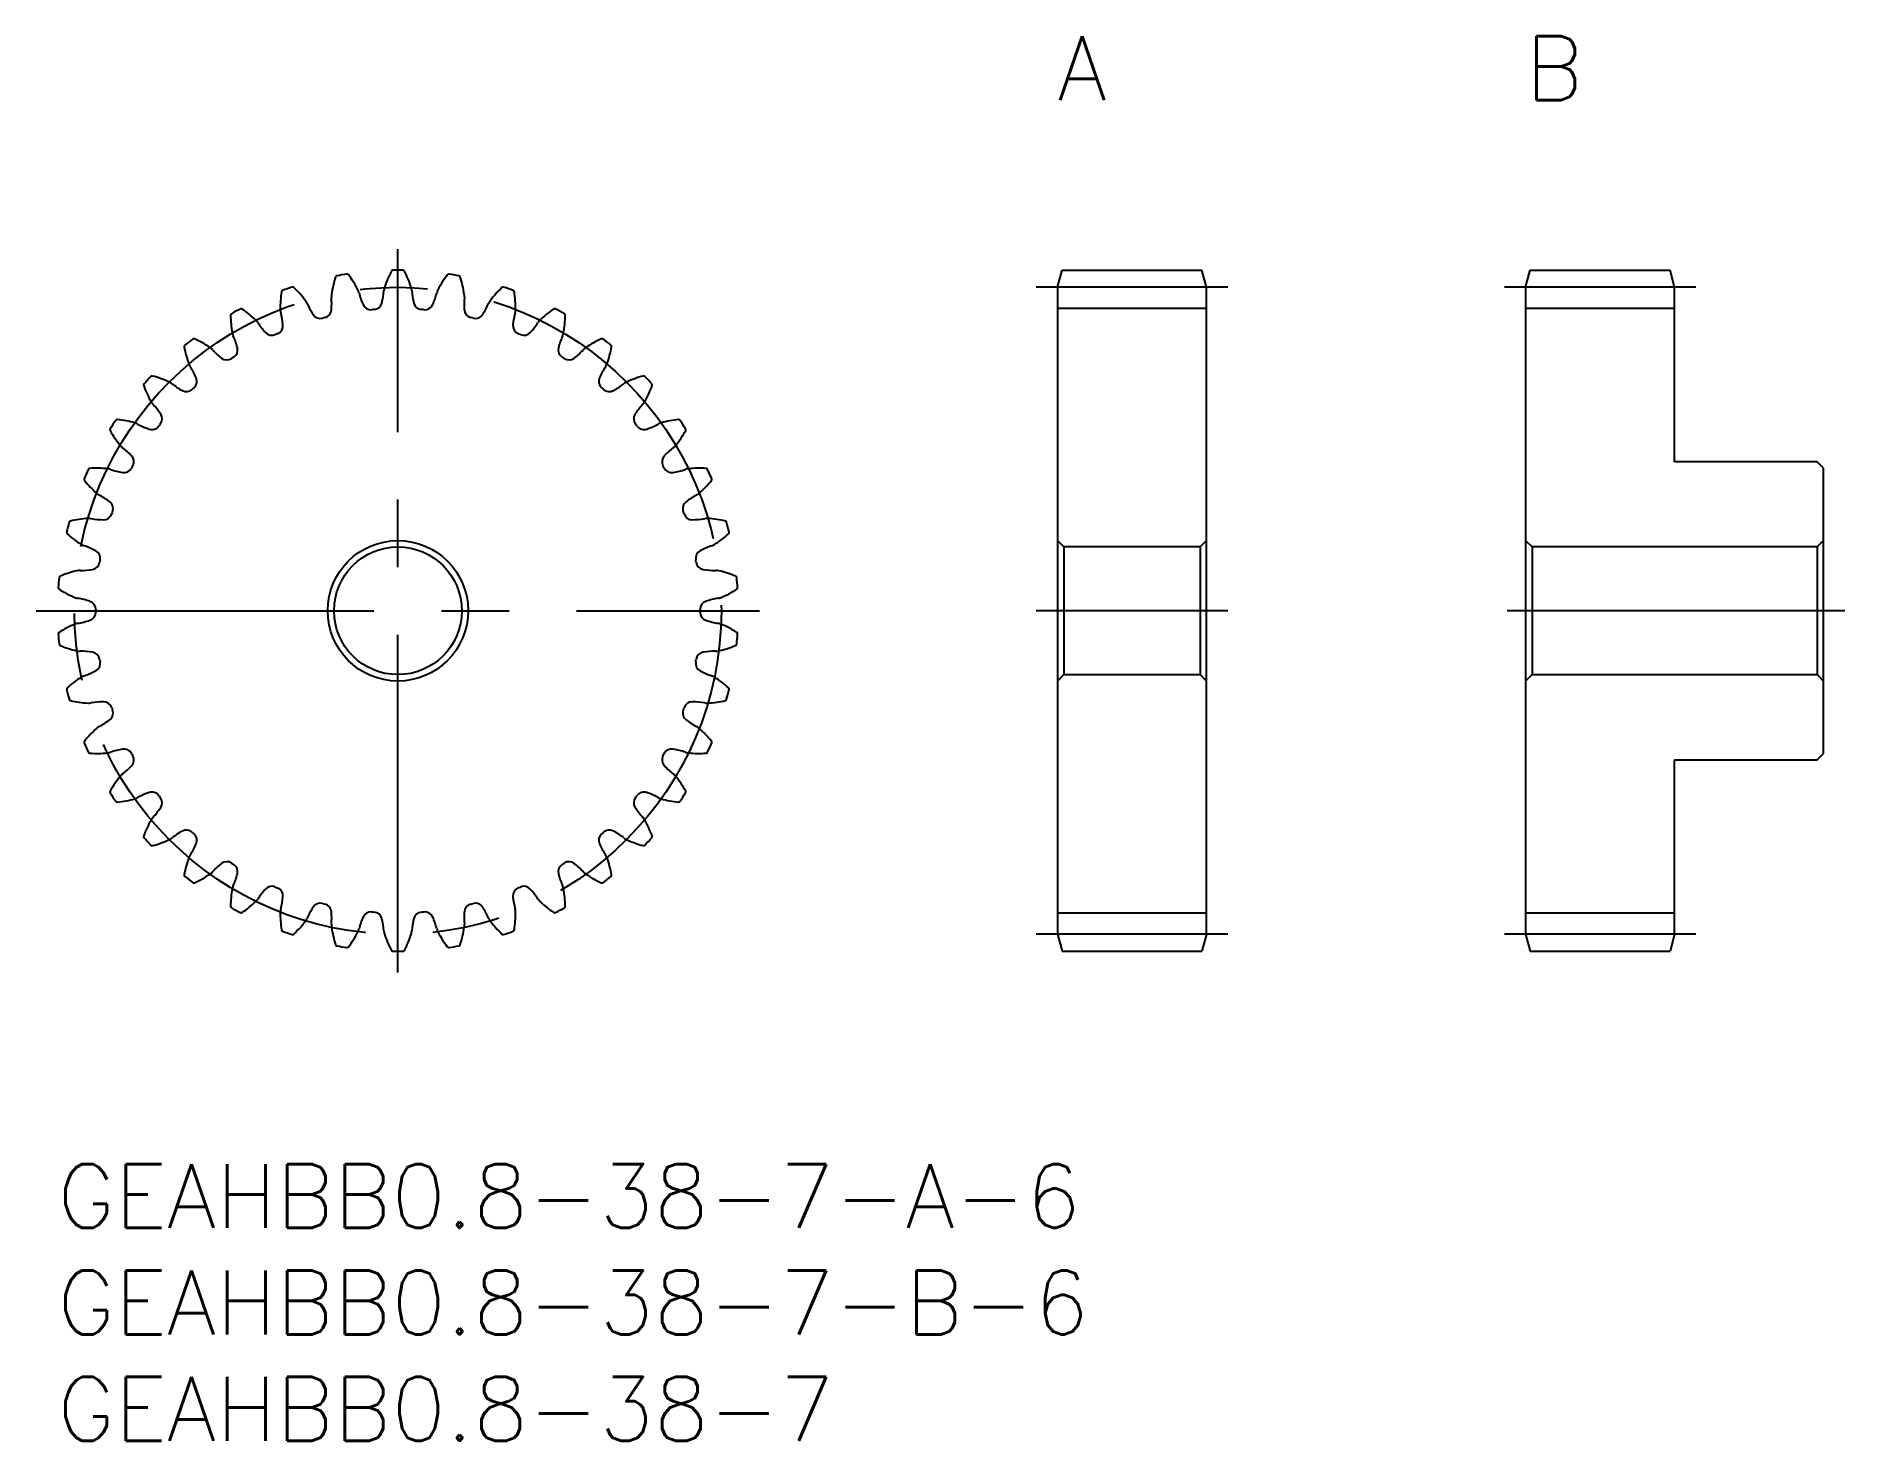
# Model space of a CAD drawing. Extents: x -1 to 84, y -13 to 53.
import ezdxf

# ---------------------------------------------------------------- set-up
doc = ezdxf.new("R2010")
doc.units = 0
doc.header["$LTSCALE"] = 0.5
doc.linetypes.add('CENTER', pattern=[50.8, 31.75, -6.35, 6.35, -6.35])
for name, color, linetype in [('MSM_CENTER', 1, 'CENTER'), ('MSM_CONTINUOUS', 7, 'CONTINUOUS'), ('MSM_PART_NUMBER', 7, 'CONTINUOUS')]:
    doc.layers.add(name, color=color, linetype=linetype)
doc.styles.get("Standard").update_dxf_attribs({"font": 'txt.shx', "height": 1, "bigfont": 'bigfont.shx'})

# ---------------------------------------------------------------- blocks, each defined once
blk = doc.blocks.new('*U2')
at = {"layer": 'MSM_PART_NUMBER'}
blk.add_text('A', height=3, dxfattribs=at).set_placement((47, 50))
blk = doc.blocks.new('*U3')
at = {"layer": 'MSM_PART_NUMBER'}
blk.add_text('GEAHBB0.8-38-7-A-6', height=3, dxfattribs=at).set_placement((0, -3))
blk = doc.blocks.new('*U4')
at = {"layer": 'MSM_PART_NUMBER'}
blk.add_text('GEAHBB0.8-38-7-B-6', height=3, dxfattribs=at).set_placement((0, -8))
blk = doc.blocks.new('*U5')
at = {"layer": 'MSM_PART_NUMBER'}
blk.add_text('GEAHBB0.8-38-7', height=3, dxfattribs=at).set_placement((0, -13))
blk = doc.blocks.new('*U6')
at = {"layer": 'MSM_PART_NUMBER'}
blk.add_text('B', height=3, dxfattribs=at).set_placement((69, 50))

msp = doc.modelspace()

# ---------------------------------------------------------------- linework, layer by layer
at = {"layer": 'MSM_CENTER'}
for p, q in [((16, 9), (16, 43)), ((55, 41.2), (46, 41.2)), ((77, 41.2), (68, 41.2)), ((-1, 26), (33, 26)), ((55, 26), (46, 26)), ((84, 26), (68, 26)), ((55, 10.8), (46, 10.8)), ((77, 10.8), (68, 10.8))]:
    msp.add_line(p, q, dxfattribs=at)
msp.add_circle((16, 26), 15.2, dxfattribs=at)
at = {"layer": 'MSM_CONTINUOUS'}
for p, q in [((47, 41.2), (47.214, 42)), ((47.214, 42), (53.786, 42)), ((54, 41.2), (53.786, 42)), ((69, 41.2), (69.214, 42)), ((69.214, 42), (75.786, 42)), ((76, 41.2), (75.786, 42)), ((47, 41.2), (47, 10.8)), ((54, 10.8), (54, 41.2)), ((69, 41.2), (69, 10.8)), ((76, 33), (76, 41.2)), ((54, 40.2), (47, 40.2)), ((76, 40.2), (69, 40.2)), ((82.7, 33), (76, 33)), ((83, 32.7), (82.7, 33)), ((83, 19.3), (83, 32.7)), ((47, 29.3), (47.3, 29)), ((47.3, 29), (47.3, 23)), ((53.7, 29), (47.3, 29)), ((53.7, 29), (54, 29.3)), ((53.7, 29), (53.7, 23)), ((69, 29.3), (69.3, 29)), ((69.3, 29), (69.3, 23)), ((82.7, 29), (69.3, 29)), ((82.7, 29), (83, 29.3)), ((82.7, 29), (82.7, 23)), ((47.3, 23), (47, 22.7)), ((47.3, 23), (53.7, 23)), ((54, 22.7), (53.7, 23)), ((69.3, 23), (69, 22.7)), ((69.3, 23), (82.7, 23)), ((83, 22.7), (82.7, 23)), ((76, 10.8), (76, 19)), ((76, 19), (82.7, 19)), ((82.7, 19), (83, 19.3)), ((54, 11.8), (47, 11.8)), ((76, 11.8), (69, 11.8)), ((47, 10.8), (47.214, 10)), ((54, 10.8), (53.786, 10)), ((69, 10.8), (69.214, 10)), ((76, 10.8), (75.786, 10)), ((47.214, 10), (53.786, 10)), ((69.214, 10), (75.786, 10))]:
    msp.add_line(p, q, dxfattribs=at)
for radius in [3.3, 3]:
    msp.add_circle((16, 26), radius, dxfattribs=at)
for centre, radius, start, end in [((17.583, 40.202), 4.75, 161.78522, 171.84211), ((13.147, 41.662), 0.08, 100.32488, 161.78522), ((16, 26), 16, 98.62249, 100.32488), ((13.613, 41.74), 0.08, 37.16215, 98.62249), ((9.892, 38.919), 4.75, 27.10526, 37.16215), ((19.899, 39.748), 4.75, 152.31153, 162.36842), ((15.763, 41.918), 0.08, 90.8512, 152.31153), ((16, 26), 16, 89.1488, 90.8512), ((16.237, 41.918), 0.08, 27.68847, 89.1488), ((12.101, 39.748), 4.75, 17.63158, 27.68847), ((22.108, 38.919), 4.75, 142.83785, 152.89474), ((18.387, 41.74), 0.08, 81.37751, 142.83785), ((16, 26), 16, 79.67512, 81.37751), ((18.853, 41.662), 0.08, 18.21478, 79.67512), ((14.417, 40.202), 4.75, 8.1579, 18.21478), ((15.223, 40.269), 4.75, 171.2589, 181.31579), ((10.608, 40.979), 0.08, 109.79856, 171.2589), ((16, 26), 16, 108.09617, 109.79856), ((11.055, 41.133), 0.08, 46.63583, 108.09617), ((7.848, 37.737), 4.75, 36.57895, 46.63583), ((13.533, 40.783), 0.659, 171.84198, 184.64706), ((13.533, 40.783), 0.659, 14.30031, 27.10539), ((17.854, 41.884), 3.8, 194.3002, 203.20708), ((11.557, 41.363), 3.8, 346.26661, 355.17348), ((16, 40.987), 0.659, 162.36829, 175.17337), ((16, 40.987), 0.659, 4.82663, 17.63171), ((20.443, 41.363), 3.8, 184.82652, 193.73339), ((14.146, 41.884), 3.8, 336.79293, 345.6998), ((18.467, 40.783), 0.659, 152.89462, 165.69969), ((18.467, 40.783), 0.659, 355.35294, 8.15802), ((24.152, 37.737), 4.75, 133.36417, 143.42105), ((20.945, 41.133), 0.08, 71.90383, 133.36417), ((16, 26), 16, 70.20144, 71.90383), ((21.392, 40.979), 0.08, 8.7411, 70.20144), ((16.777, 40.269), 4.75, 358.68421, 8.7411), ((8.216, 39.887), 0.08, 119.27225, 180.73259), ((16, 26), 16, 117.56986, 119.27225), ((8.632, 40.112), 0.08, 56.10952, 117.56986), ((6.028, 36.236), 4.75, 46.05263, 56.10952), ((11.134, 40.175), 0.659, 181.31566, 194.12074), ((6.809, 39.087), 3.8, 5.21398, 14.12085), ((11.134, 40.175), 0.659, 23.774, 36.57907), ((15.214, 41.973), 3.8, 203.77388, 212.68076), ((12.479, 40.169), 0.4, 283.95396, 355.7403), ((9.089, 40.422), 3.8, 355.74029, 4.64717), ((14.729, 40.545), 0.4, 203.20708, 274.99337), ((16, 26), 14.2, 94.48028, 94.99341), ((14.86, 40.555), 0.4, 274.48028, 346.26662), ((17.14, 40.555), 0.4, 193.73339, 265.51969), ((16, 26), 14.2, 85.00659, 85.51972), ((17.271, 40.545), 0.4, 265.00662, 336.79293), ((22.911, 40.422), 3.8, 175.35283, 184.25971), ((19.521, 40.169), 0.4, 184.2597, 256.04607), ((16.786, 41.973), 3.8, 327.31924, 336.22612), ((20.866, 40.175), 0.659, 143.42093, 156.226), ((25.191, 39.087), 3.8, 165.87915, 174.78602), ((20.866, 40.175), 0.659, 345.87926, 358.68434), ((25.972, 36.236), 4.75, 123.89048, 133.94737), ((23.368, 40.112), 0.08, 62.43014, 123.89048), ((16, 26), 16, 60.72775, 62.43014), ((23.784, 39.887), 0.08, 359.26741, 60.72775), ((12.885, 39.947), 4.75, 180.73259, 190.78947), ((8.867, 39.181), 0.659, 33.24768, 46.05276), ((12.596, 41.626), 3.8, 213.24757, 222.15444), ((10.195, 39.396), 0.4, 293.42764, 5.21399), ((12.353, 40.137), 0.4, 212.68075, 284.46706), ((16, 26), 14.2, 103.95396, 104.46709), ((16, 26), 14.2, 75.53291, 76.04604), ((19.647, 40.137), 0.4, 255.53289, 327.31925), ((21.805, 39.396), 0.4, 174.78602, 246.57239), ((19.404, 41.626), 3.8, 317.84556, 326.75243), ((23.133, 39.181), 0.659, 133.94725, 146.75232), ((19.115, 39.947), 4.75, 349.21053, 359.26741), ((6.036, 38.416), 0.08, 128.74593, 190.20627), ((10.632, 39.244), 4.75, 190.20627, 200.26316), ((16, 26), 16, 127.04354, 128.74593), ((6.409, 38.707), 0.08, 65.5832, 127.04354), ((4.479, 34.455), 4.75, 55.52632, 65.5832), ((6.795, 37.827), 0.659, 42.72137, 55.52644), ((10.07, 40.852), 3.8, 222.72125, 231.62813), ((8.867, 39.181), 0.659, 190.78935, 203.59442), ((4.78, 37.396), 3.8, 14.68766, 23.59454), ((8.069, 38.258), 0.4, 302.90132, 14.68767), ((10.075, 39.344), 0.4, 222.15443, 293.94074), ((16, 26), 14.2, 113.42765, 113.94077), ((16, 26), 14.2, 66.05923, 66.57235), ((21.925, 39.344), 0.4, 246.05925, 317.84556), ((23.931, 38.258), 0.4, 165.31233, 237.09872), ((27.22, 37.396), 3.8, 156.40546, 165.31234), ((23.133, 39.181), 0.659, 336.40558, 349.21065), ((21.93, 40.852), 3.8, 308.37187, 317.27875), ((25.205, 37.827), 0.659, 124.47356, 137.27863), ((27.521, 34.455), 4.75, 114.4168, 124.47368), ((25.591, 38.707), 0.08, 52.95646, 114.4168), ((16, 26), 16, 51.25407, 52.95646), ((21.368, 39.244), 4.75, 339.73684, 349.79373), ((25.964, 38.416), 0.08, 349.79373, 51.25407), ((6.795, 37.827), 0.659, 200.26304, 213.06811), ((3.058, 35.394), 3.8, 24.16135, 33.06822), ((7.96, 38.187), 0.4, 231.62812, 303.41442), ((16, 26), 14.2, 122.90133, 123.41446), ((16, 26), 14.2, 56.58554, 57.09867), ((24.04, 38.187), 0.4, 236.58556, 308.37188), ((28.942, 35.394), 3.8, 146.93178, 155.83865), ((25.205, 37.827), 0.659, 326.93189, 339.73697), ((4.128, 36.607), 0.08, 138.21962, 199.67996), ((8.526, 38.18), 4.75, 199.67996, 209.73684), ((16, 26), 16, 136.51723, 138.21962), ((4.449, 36.955), 0.08, 75.05689, 136.51723), ((3.245, 32.443), 4.75, 65, 75.05689), ((4.973, 36.151), 0.659, 52.19505, 65.00013), ((7.707, 39.674), 3.8, 232.19494, 241.10181), ((6.16, 36.786), 0.4, 312.37501, 24.16136), ((25.84, 36.786), 0.4, 155.83865, 227.62503), ((24.293, 39.674), 3.8, 298.89819, 307.80506), ((27.027, 36.151), 0.659, 114.99988, 127.80495), ((28.755, 32.443), 4.75, 104.94311, 115), ((27.551, 36.955), 0.08, 43.48277, 104.94311), ((23.474, 38.18), 4.75, 330.26316, 340.32004), ((16, 26), 16, 41.78038, 43.48277), ((27.872, 36.607), 0.08, 340.32004, 41.78038), ((4.973, 36.151), 0.659, 209.73672, 222.54179), ((1.688, 33.136), 3.8, 33.63503, 42.5419), ((6.064, 36.697), 0.4, 241.1018, 312.88814), ((16, 26), 14.2, 132.37502, 132.88814), ((16, 26), 14.2, 47.11186, 47.62498), ((25.936, 36.697), 0.4, 227.11184, 298.89819), ((30.312, 33.136), 3.8, 137.4581, 146.36497), ((27.027, 36.151), 0.659, 317.45821, 330.26329), ((16, 26), 16, 145.99091, 147.6933), ((2.803, 34.904), 0.08, 84.53057, 145.99091), ((2.358, 30.256), 4.75, 74.47369, 84.53057), ((4.519, 35.019), 0.4, 321.84869, 33.63504), ((27.481, 35.019), 0.4, 146.36496, 218.15135), ((29.642, 30.256), 4.75, 95.46943, 105.52632), ((29.197, 34.904), 0.08, 34.00909, 95.46943), ((16, 26), 16, 32.3067, 34.00909), ((2.544, 34.508), 0.08, 147.6933, 209.15364), ((6.623, 36.783), 4.75, 209.15364, 219.21053), ((3.453, 34.197), 0.659, 61.66873, 74.47381), ((5.569, 38.122), 3.8, 241.66862, 250.5755), ((4.439, 34.916), 0.4, 250.57548, 322.36183), ((16, 26), 14.2, 141.8487, 142.36183), ((16, 26), 14.2, 37.63817, 38.1513), ((27.561, 34.916), 0.4, 217.63815, 289.42451), ((26.431, 38.122), 3.8, 289.4245, 298.33138), ((28.547, 34.197), 0.659, 105.5262, 118.33127), ((25.377, 36.783), 4.75, 320.78947, 330.84636), ((29.456, 34.508), 0.08, 330.84636, 32.3067), ((3.453, 34.197), 0.659, 219.21041, 232.01548), ((0.709, 30.683), 3.8, 43.10872, 52.01559), ((3.191, 33.006), 0.4, 331.32237, 43.10873), ((28.809, 33.006), 0.4, 136.89128, 208.67757), ((31.291, 30.683), 3.8, 127.98441, 136.89129), ((28.547, 34.197), 0.659, 307.98452, 320.7896), ((16, 26), 16, 155.46459, 157.16698), ((1.517, 32.611), 0.08, 94.00425, 155.46459), ((1.844, 27.952), 4.75, 83.94737, 94.00425), ((2.275, 32.02), 0.659, 71.14242, 83.9475), ((3.716, 36.24), 3.8, 251.14231, 260.04918), ((3.129, 32.891), 0.4, 260.04918, 331.83551), ((16, 26), 14.2, 151.32238, 151.83551), ((16, 26), 14.2, 28.16449, 28.67762), ((28.871, 32.891), 0.4, 208.16447, 279.95082), ((28.284, 36.24), 3.8, 279.95082, 288.85769), ((29.725, 32.02), 0.659, 96.05251, 108.85758), ((30.156, 27.952), 4.75, 85.99575, 96.05263), ((30.483, 32.611), 0.08, 24.53541, 85.99575), ((16, 26), 16, 22.83302, 24.53541), ((1.327, 32.178), 0.08, 157.16698, 218.62732), ((4.976, 35.093), 4.75, 218.62732, 228.68421), ((2.275, 32.02), 0.659, 228.68409, 241.48916), ((29.725, 32.02), 0.659, 298.51084, 311.31592), ((27.024, 35.093), 4.75, 311.31579, 321.37268), ((30.673, 32.178), 0.08, 321.37268, 22.83302), ((0.147, 28.102), 3.8, 52.5824, 61.48927), ((2.212, 30.802), 0.4, 340.79606, 52.58241), ((16, 26), 14.2, 160.79607, 161.3092), ((29.788, 30.802), 0.4, 127.4176, 199.20393), ((16, 26), 14.2, 18.69081, 19.20393), ((31.853, 28.102), 3.8, 118.51073, 127.4176), ((16, 26), 16, 164.93828, 166.64067), ((0.627, 30.137), 0.08, 103.47794, 164.93828), ((1.715, 25.596), 4.75, 93.42105, 103.47794), ((1.471, 29.679), 0.659, 80.6161, 93.42118), ((2.198, 34.079), 3.8, 260.61599, 269.52286), ((2.17, 30.679), 0.4, 269.52286, 341.30916), ((29.83, 30.679), 0.4, 198.69079, 270.47715), ((29.802, 34.079), 3.8, 270.47714, 279.38401), ((30.529, 29.679), 0.659, 86.57883, 99.3839), ((30.285, 25.596), 4.75, 76.52206, 86.57895), ((31.373, 30.137), 0.08, 15.06172, 76.52206), ((16, 26), 16, 13.35933, 15.06172), ((0.511, 29.678), 0.08, 166.64067, 228.10101), ((3.63, 33.154), 4.75, 228.10101, 238.15789), ((1.471, 29.679), 0.659, 238.15777, 250.96284), ((0.017, 25.464), 3.8, 62.05608, 70.96296), ((31.983, 25.464), 3.8, 109.03704, 117.94392), ((30.529, 29.679), 0.659, 289.03716, 301.84223), ((28.37, 33.154), 4.75, 301.84211, 311.89899), ((31.489, 29.678), 0.08, 311.89899, 13.35933), ((1.589, 28.339), 0.4, 278.99654, 350.78284), ((1.61, 28.468), 0.4, 350.26974, 62.0561), ((16, 26), 14.2, 170.26975, 170.78288), ((30.39, 28.468), 0.4, 117.94391, 189.73021), ((16, 26), 14.2, 9.21712, 9.73025), ((30.411, 28.339), 0.4, 189.2171, 261.00346), ((16, 26), 16, 174.41196, 176.11435), ((0.156, 27.55), 0.08, 112.95162, 174.41196), ((1.977, 23.25), 4.75, 102.89474, 112.95162), ((1.064, 27.238), 0.659, 90.08979, 102.89487), ((1.057, 31.697), 3.8, 270.08967, 278.99655), ((30.943, 31.697), 3.8, 261.00345, 269.91033), ((30.936, 27.238), 0.659, 77.10514, 89.91021), ((30.023, 23.25), 4.75, 67.04838, 77.10526), ((31.844, 27.55), 0.08, 5.58804, 67.04838), ((16, 26), 16, 3.88565, 5.58804), ((0.117, 27.079), 0.08, 176.11435, 237.57469), ((2.621, 31.021), 4.75, 237.57469, 247.63158), ((1.064, 27.238), 0.659, 247.63146, 260.43653), ((0.323, 22.841), 3.8, 71.52977, 80.43664), ((1.4, 26.065), 0.4, 359.74343, 71.52978), ((30.6, 26.065), 0.4, 108.47023, 180.25656), ((31.677, 22.841), 3.8, 99.56336, 108.47023), ((30.936, 27.238), 0.659, 279.56347, 292.36855), ((29.379, 31.021), 4.75, 292.36842, 302.42531), ((31.883, 27.079), 0.08, 302.42531, 3.88565), ((0.323, 29.159), 3.8, 279.56336, 288.47023), ((1.4, 25.935), 0.4, 288.47023, 0.25656), ((16, 26), 14.2, 179.74344, 180.25656), ((16, 26), 14.2, 359.74344, 0.25656), ((30.6, 25.935), 0.4, 179.74342, 251.52977), ((31.677, 29.159), 3.8, 251.52977, 260.43664), ((0.117, 24.921), 0.08, 122.42531, 183.88565), ((16, 26), 16, 183.88565, 185.58804), ((2.621, 20.979), 4.75, 112.36842, 122.42531), ((1.064, 24.762), 0.659, 99.56347, 112.36855), ((30.936, 24.762), 0.659, 67.63146, 80.43653), ((29.379, 20.979), 4.75, 57.57469, 67.63158), ((16, 26), 16, 354.41196, 356.11435), ((31.883, 24.921), 0.08, 356.11435, 57.57469), ((0.156, 24.45), 0.08, 185.58804, 247.04838), ((1.977, 28.75), 4.75, 247.04838, 257.10526), ((1.064, 24.762), 0.659, 257.10514, 269.91021), ((1.057, 20.303), 3.8, 81.00345, 89.91033), ((1.589, 23.661), 0.4, 9.21711, 81.00347), ((30.411, 23.661), 0.4, 98.99654, 170.78288), ((30.943, 20.303), 3.8, 90.08967, 98.99655), ((30.936, 24.762), 0.659, 270.08979, 282.89487), ((30.023, 28.75), 4.75, 282.89474, 292.95162), ((31.844, 24.45), 0.08, 292.95162, 354.41196), ((0.017, 26.536), 3.8, 289.03704, 297.94392), ((1.61, 23.532), 0.4, 297.94391, 9.73021), ((16, 26), 14.2, 189.21712, 189.73025), ((30.39, 23.532), 0.4, 170.26973, 242.05609), ((16, 26), 14.2, 350.26975, 350.78288), ((31.983, 26.536), 3.8, 242.05608, 250.96296), ((0.511, 22.322), 0.08, 131.89899, 193.35933), ((16, 26), 16, 193.35933, 195.06172), ((3.63, 18.846), 4.75, 121.84211, 131.89899), ((1.471, 22.321), 0.659, 109.03716, 121.84223), ((30.529, 22.321), 0.659, 58.15777, 70.96284), ((28.37, 18.846), 4.75, 48.10101, 58.15789), ((16, 26), 16, 344.93828, 346.64067), ((31.489, 22.322), 0.08, 346.64067, 48.10101), ((0.627, 21.863), 0.08, 195.06172, 256.52206), ((1.715, 26.404), 4.75, 256.52206, 266.57895), ((1.471, 22.321), 0.659, 266.57883, 279.3839), ((2.198, 17.921), 3.8, 90.47714, 99.38401), ((2.17, 21.321), 0.4, 18.69079, 90.47715), ((2.212, 21.198), 0.4, 307.4176, 19.20393), ((16, 26), 14.2, 198.69081, 199.20393), ((29.788, 21.198), 0.4, 160.79605, 232.5824), ((16, 26), 14.2, 340.79607, 341.3092), ((29.83, 21.321), 0.4, 89.52286, 161.30916), ((29.802, 17.921), 3.8, 80.61599, 89.52286), ((30.529, 22.321), 0.659, 260.6161, 273.42118), ((30.285, 26.404), 4.75, 273.42105, 283.47794), ((31.373, 21.863), 0.08, 283.47794, 344.93828), ((4.976, 16.907), 4.75, 131.31579, 141.37268), ((2.275, 19.98), 0.659, 118.51084, 131.31592), ((0.147, 23.898), 3.8, 298.51073, 307.4176), ((31.853, 23.898), 3.8, 232.5824, 241.48927), ((29.725, 19.98), 0.659, 48.68409, 61.48916), ((27.024, 16.907), 4.75, 38.62732, 48.68421), ((1.327, 19.822), 0.08, 141.37268, 202.83302), ((16, 26), 16, 202.83302, 204.53541), ((16, 26), 16, 335.46459, 337.16698), ((30.673, 19.822), 0.08, 337.16698, 38.62732), ((1.517, 19.389), 0.08, 204.53541, 265.99575), ((1.844, 24.048), 4.75, 265.99575, 276.05263), ((2.275, 19.98), 0.659, 276.05251, 288.85758), ((3.716, 15.76), 3.8, 99.95082, 108.85769), ((0.709, 21.317), 3.8, 307.98441, 316.89129), ((3.129, 19.109), 0.4, 28.16448, 99.95083), ((16, 26), 14.2, 208.16449, 208.67762), ((3.191, 18.994), 0.4, 316.89128, 28.67762), ((28.809, 18.994), 0.4, 151.32237, 223.10873), ((16, 26), 14.2, 331.32238, 331.83551), ((31.291, 21.317), 3.8, 223.10872, 232.01559), ((28.871, 19.109), 0.4, 80.04918, 151.83548), ((28.284, 15.76), 3.8, 71.14231, 80.04918), ((29.725, 19.98), 0.659, 251.14242, 263.9475), ((30.156, 24.048), 4.75, 263.94737, 274.00425), ((30.483, 19.389), 0.08, 274.00425, 335.46459), ((6.623, 15.217), 4.75, 140.78947, 150.84636), ((3.453, 17.803), 0.659, 127.98452, 140.7896), ((28.547, 17.803), 0.659, 39.21041, 52.01548), ((25.377, 15.217), 4.75, 29.15364, 39.21053), ((2.544, 17.492), 0.08, 150.84636, 212.3067), ((16, 26), 16, 212.3067, 214.00909), ((2.803, 17.096), 0.08, 214.00909, 275.46943), ((2.358, 21.744), 4.75, 275.46943, 285.52632), ((3.453, 17.803), 0.659, 285.5262, 298.33127), ((5.569, 13.878), 3.8, 109.42451, 118.33138), ((4.439, 17.084), 0.4, 37.63816, 109.42452), ((16, 26), 14.2, 217.63817, 218.1513), ((4.519, 16.981), 0.4, 326.36496, 38.15127), ((27.481, 16.981), 0.4, 141.84868, 213.63504), ((16, 26), 14.2, 321.8487, 322.36183), ((27.561, 17.084), 0.4, 70.57549, 142.36179), ((26.431, 13.878), 3.8, 61.66862, 70.5755), ((28.547, 17.803), 0.659, 241.66873, 254.47381), ((29.642, 21.744), 4.75, 254.47369, 264.53057), ((29.197, 17.096), 0.08, 264.53057, 325.99091), ((16, 26), 16, 325.99091, 327.6933), ((29.456, 17.492), 0.08, 327.6933, 29.15364), ((8.526, 13.82), 4.75, 150.26316, 160.32004), ((4.973, 15.849), 0.659, 137.45821, 150.26328), ((1.688, 18.864), 3.8, 317.4581, 326.36497), ((30.312, 18.864), 3.8, 213.63503, 222.5419), ((27.027, 15.849), 0.659, 29.73672, 42.54179), ((23.474, 13.82), 4.75, 19.67996, 29.73684), ((4.128, 15.393), 0.08, 160.32004, 221.78038), ((16, 26), 16, 221.78038, 223.48277), ((4.973, 15.849), 0.659, 294.99988, 307.80495), ((7.707, 12.326), 3.8, 118.89819, 127.80506), ((6.064, 15.303), 0.4, 47.11184, 118.89819), ((16, 26), 14.2, 227.11186, 227.62499), ((6.16, 15.214), 0.4, 335.83865, 47.62495), ((25.84, 15.214), 0.4, 132.375, 204.16136), ((16, 26), 14.2, 312.37502, 312.88814), ((25.936, 15.303), 0.4, 61.10181, 132.88814), ((24.293, 12.326), 3.8, 52.19494, 61.10181), ((27.027, 15.849), 0.659, 232.19505, 245.00013), ((16, 26), 16, 316.51723, 318.21962), ((27.872, 15.393), 0.08, 318.21962, 19.67996), ((4.449, 15.045), 0.08, 223.48277, 284.94311), ((3.245, 19.557), 4.75, 284.94311, 295), ((6.795, 14.173), 0.659, 146.93189, 159.73697), ((3.058, 16.606), 3.8, 326.93178, 335.83865), ((28.942, 16.606), 3.8, 204.16135, 213.06822), ((25.205, 14.173), 0.659, 20.26304, 33.06811), ((28.755, 19.557), 4.75, 245, 255.05689), ((27.551, 15.045), 0.08, 255.05689, 316.51723), ((10.632, 12.756), 4.75, 159.73684, 169.79373), ((4.479, 17.545), 4.75, 294.4168, 304.47368), ((6.795, 14.173), 0.659, 304.47356, 317.27863), ((10.07, 11.148), 3.8, 128.37187, 137.27875), ((7.96, 13.813), 0.4, 56.58553, 128.37188), ((16, 26), 14.2, 236.58554, 237.09867), ((4.78, 14.604), 3.8, 336.40546, 345.31234), ((8.069, 13.742), 0.4, 345.31233, 57.09863), ((23.931, 13.742), 0.4, 122.90131, 194.68768), ((27.22, 14.604), 3.8, 194.68766, 203.59454), ((16, 26), 14.2, 302.90133, 303.41446), ((24.04, 13.813), 0.4, 51.62812, 123.41446), ((21.93, 11.148), 3.8, 42.72125, 51.62813), ((25.205, 14.173), 0.659, 222.72137, 235.52644), ((27.521, 17.545), 4.75, 235.52632, 245.5832), ((21.368, 12.756), 4.75, 10.20627, 20.26316), ((6.036, 13.584), 0.08, 169.79373, 231.25407), ((16, 26), 16, 231.25407, 232.95646), ((6.409, 13.293), 0.08, 232.95646, 294.4168), ((12.885, 12.053), 4.75, 169.21053, 179.26741), ((8.867, 12.819), 0.659, 156.40558, 169.21065), ((12.596, 10.374), 3.8, 137.84556, 146.75243), ((10.075, 12.656), 0.4, 66.05921, 137.84557), ((16, 26), 14.2, 246.05923, 246.57235), ((10.195, 12.604), 0.4, 354.78602, 66.57232), ((21.805, 12.604), 0.4, 113.42763, 185.21398), ((16, 26), 14.2, 293.42765, 293.94077), ((21.925, 12.656), 0.4, 42.15444, 113.94074), ((19.404, 10.374), 3.8, 33.24757, 42.15444), ((23.133, 12.819), 0.659, 10.78935, 23.59442), ((19.115, 12.053), 4.75, 0.73259, 10.78947), ((25.591, 13.293), 0.08, 245.5832, 307.04354), ((16, 26), 16, 307.04354, 308.74593), ((25.964, 13.584), 0.08, 308.74593, 10.20627), ((8.216, 12.113), 0.08, 179.26741, 240.72775), ((16, 26), 16, 240.72775, 242.43014), ((6.028, 15.764), 4.75, 303.89048, 313.94737), ((8.867, 12.819), 0.659, 313.94725, 326.75232), ((11.134, 11.825), 0.659, 165.87926, 178.68434), ((6.809, 12.913), 3.8, 345.87915, 354.78602), ((15.214, 10.027), 3.8, 147.31924, 156.22612), ((12.353, 11.863), 0.4, 75.5329, 147.31925), ((16, 26), 14.2, 255.53291, 256.04604), ((12.479, 11.831), 0.4, 4.2597, 76.04607), ((19.521, 11.831), 0.4, 103.95395, 175.7403), ((16, 26), 14.2, 283.95396, 284.46709), ((19.647, 11.863), 0.4, 32.68075, 104.46709), ((16.786, 10.027), 3.8, 23.77388, 32.68076), ((25.191, 12.913), 3.8, 185.21398, 194.12085), ((20.866, 11.825), 0.659, 1.31567, 14.12074), ((23.133, 12.819), 0.659, 213.24768, 226.05276), ((25.972, 15.764), 4.75, 226.05263, 236.10952), ((16, 26), 16, 297.56986, 299.27225), ((23.784, 12.113), 0.08, 299.27225, 0.73259), ((8.632, 11.888), 0.08, 242.43014, 303.89048), ((15.223, 11.731), 4.75, 178.68421, 188.7411), ((7.848, 14.263), 4.75, 313.36417, 323.42105), ((11.134, 11.825), 0.659, 323.42093, 336.226), ((13.533, 11.217), 0.659, 175.35294, 188.15802), ((9.089, 11.578), 3.8, 355.35283, 4.25971), ((17.583, 11.798), 4.75, 188.1579, 198.21478), ((13.533, 11.217), 0.659, 332.89461, 345.69969), ((17.854, 10.116), 3.8, 156.79293, 165.6998), ((14.729, 11.455), 0.4, 85.00658, 156.79293), ((16, 26), 14.2, 265.0066, 265.51972), ((14.86, 11.445), 0.4, 13.73339, 85.51976), ((11.557, 10.637), 3.8, 4.82652, 13.73339), ((20.443, 10.637), 3.8, 166.26661, 175.17348), ((17.14, 11.445), 0.4, 94.48026, 166.26662), ((16, 26), 14.2, 274.48028, 274.99341), ((17.271, 11.455), 0.4, 23.20707, 94.99341), ((14.146, 10.116), 3.8, 14.3002, 23.20707), ((18.467, 11.217), 0.659, 194.30031, 207.10539), ((14.417, 11.798), 4.75, 341.78522, 351.8421), ((22.911, 11.578), 3.8, 175.74029, 184.64717), ((18.467, 11.217), 0.659, 351.84198, 4.64706), ((20.866, 11.825), 0.659, 203.774, 216.57907), ((24.152, 14.263), 4.75, 216.57895, 226.63583), ((16.777, 11.731), 4.75, 351.2589, 1.31579), ((23.368, 11.888), 0.08, 236.10952, 297.56986), ((10.608, 11.021), 0.08, 188.7411, 250.20144), ((16, 26), 16, 250.20144, 251.90383), ((11.055, 10.867), 0.08, 251.90383, 313.36417), ((13.147, 10.338), 0.08, 198.21478, 259.67512), ((16, 26), 16, 259.67512, 261.37751), ((13.613, 10.26), 0.08, 261.37751, 322.83785), ((9.892, 13.081), 4.75, 322.83785, 332.89474), ((16, 11.013), 0.659, 184.82663, 197.63171), ((19.899, 12.252), 4.75, 197.63158, 207.68847), ((12.101, 12.252), 4.75, 332.31153, 342.36842), ((16, 11.013), 0.659, 342.3683, 355.17337), ((22.108, 13.081), 4.75, 207.10526, 217.16215), ((18.387, 10.26), 0.08, 217.16215, 278.62249), ((16, 26), 16, 278.62249, 280.32488), ((18.853, 10.338), 0.08, 280.32488, 341.78522), ((20.945, 10.867), 0.08, 226.63583, 288.09617), ((16, 26), 16, 288.09617, 289.79856), ((21.392, 11.021), 0.08, 289.79856, 351.2589), ((15.763, 10.082), 0.08, 207.68847, 269.1488), ((16, 26), 16, 269.1488, 270.8512), ((16.237, 10.082), 0.08, 270.8512, 332.31153)]:
    msp.add_arc(centre, radius, start, end, dxfattribs=at)

# ---------------------------------------------------------------- block references
for name in ['*U2', '*U6', '*U3', '*U4', '*U5']:
    msp.add_blockref(name, (0, 0), dxfattribs=at)

doc.saveas('drawing.dxf')
